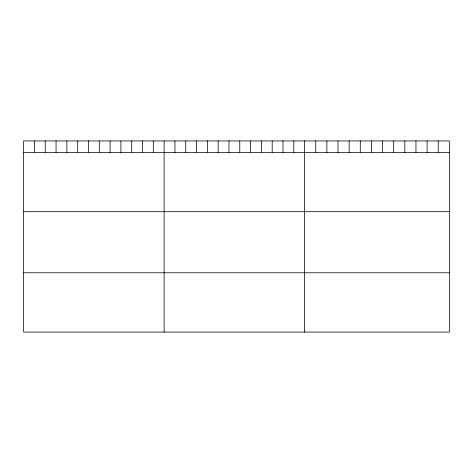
<?xml version="1.0" encoding="UTF-8"?>
<svg xmlns="http://www.w3.org/2000/svg" width="473" height="473" viewBox="0 0 473 473"><rect width="100%" height="100%" fill="white"/><g stroke="black" fill="none" stroke-linecap="round" stroke-linejoin="round"><path stroke-width="0.71" d="M449.35 152.412L449.35 332.064L23.65 332.064L23.65 140.936L449.35 140.936L449.35 152.412L23.65 152.412M23.65 211.697L449.35 211.697M23.65 272.779L449.35 272.779M438.217 140.936L438.217 152.412M427.084 140.936L427.084 152.412M415.95 140.936L415.95 152.412M404.817 140.936L404.817 152.412M393.684 140.936L393.684 152.412M382.551 140.936L382.551 152.412M371.411 140.936L371.411 152.412M360.278 140.936L360.278 152.412M349.145 140.936L349.145 152.412M338.012 140.936L338.012 152.412M326.878 140.936L326.878 152.412M315.745 140.936L315.745 152.412M304.612 140.936L304.612 332.064M293.804 140.936L293.804 152.412M283.002 140.936L283.002 152.412M272.194 140.936L272.194 152.412M261.386 140.936L261.386 152.412M250.584 140.936L250.584 152.412M239.776 140.936L239.776 152.412M228.967 140.936L228.967 152.412M218.159 140.936L218.159 152.412M207.357 140.936L207.357 152.412M196.549 140.936L196.549 152.412M185.741 140.936L185.741 152.412M174.939 140.936L174.939 152.412M164.131 140.936L164.131 332.064M153.323 140.936L153.323 152.412M142.521 140.936L142.521 152.412M131.713 140.936L131.713 152.412M120.905 140.936L120.905 152.412M110.103 140.936L110.103 152.412M99.295 140.936L99.295 152.412M88.486 140.936L88.486 152.412M77.678 140.936L77.678 152.412M66.876 140.936L66.876 152.412M56.068 140.936L56.068 152.412M45.26 140.936L45.26 152.412M34.458 140.936L34.458 152.412"/></g></svg>
